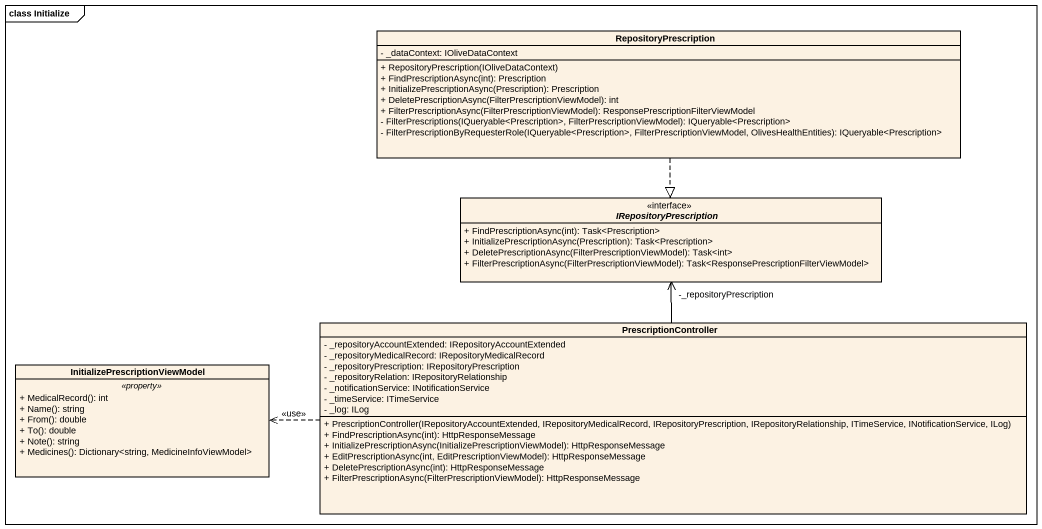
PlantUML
@startuml
mainframe class Initialize
hide circle
hide empty members
skinparam classAttributeIconSize 0
class RepositoryPrescription {
  - _dataContext: IOliveDataContext
  + RepositoryPrescription(IOliveDataContext)
  + FindPrescriptionAsync(int): Prescription
  + InitializePrescriptionAsync(Prescription): Prescription
  + DeletePrescriptionAsync(FilterPrescriptionViewModel): int
  + FilterPrescriptionAsync(FilterPrescriptionViewModel): ResponsePrescriptionFilterViewModel
  - FilterPrescriptions(IQueryable<Prescription>, FilterPrescriptionViewModel): IQueryable<Prescription>
  - FilterPrescriptionByRequesterRole(IQueryable<Prescription>, FilterPrescriptionViewModel, OlivesHealthEntities): IQueryable<Prescription>
}
interface IRepositoryPrescription {
  + FindPrescriptionAsync(int): Task<Prescription>
  + InitializePrescriptionAsync(Prescription): Task<Prescription>
  + DeletePrescriptionAsync(FilterPrescriptionViewModel): Task<int>
  + FilterPrescriptionAsync(FilterPrescriptionViewModel): Task<ResponsePrescriptionFilterViewModel>
}
class PrescriptionController {
  - _repositoryAccountExtended: IRepositoryAccountExtended
  - _repositoryMedicalRecord: IRepositoryMedicalRecord
  - _repositoryPrescription: IRepositoryPrescription
  - _repositoryRelation: IRepositoryRelationship
  - _notificationService: INotificationService
  - _timeService: ITimeService
  - _log: ILog
  + PrescriptionController(IRepositoryAccountExtended, IRepositoryMedicalRecord, IRepositoryPrescription, IRepositoryRelationship, ITimeService, INotificationService, ILog)
  + FindPrescriptionAsync(int): HttpResponseMessage
  + InitializePrescriptionAsync(InitializePrescriptionViewModel): HttpResponseMessage
  + EditPrescriptionAsync(int, EditPrescriptionViewModel): HttpResponseMessage
  + DeletePrescriptionAsync(int): HttpResponseMessage
  + FilterPrescriptionAsync(FilterPrescriptionViewModel): HttpResponseMessage
}
class "InitializePrescriptionViewModel" as InitializePrescriptionViewMo {
  .. <<property>> ..
  + MedicalRecord(): int
  + Name(): string
  + From(): double
  + To(): double
  + Note(): string
  + Medicines(): Dictionary<string, MedicineInfoViewModel>
}
RepositoryPrescription ..|> IRepositoryPrescription
PrescriptionController -up-> "-_repositoryPrescription" IRepositoryPrescription
PrescriptionController .left.> InitializePrescriptionViewMo : <<use>>
@enduml
